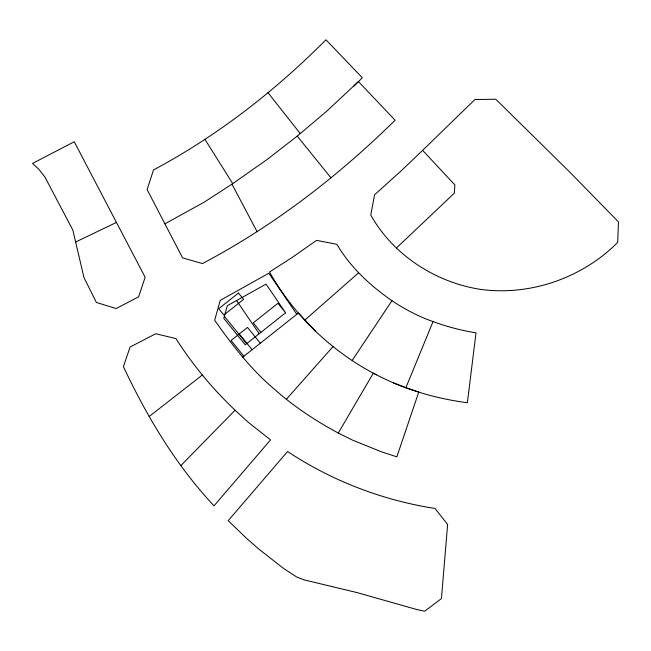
<?xml version="1.0" encoding="UTF-8"?>
<svg xmlns="http://www.w3.org/2000/svg" width="651" height="651" viewBox="0 0 651 651"><rect width="100%" height="100%" fill="white"/><g stroke="black" fill="none" stroke-linecap="round" stroke-linejoin="round"><path stroke-width="0.98" d="M393.407 382.926L405.89 387.679L433.053 321.561C446.952 326.721 461.372 330.48 476.019 332.832L467.369 402.749C434.632 398.412 402.424 388.867 373.324 373.129L338.292 433.053C315.475 420.725 293.658 406.419 274.307 389.095C250.879 369.394 232.269 345.095 214.667 320.235L220.25 300.363L268.806 273.241L296.807 314.295M352.191 360.418L391.967 300.705C370.289 285.675 350.344 267.268 336.917 244.328L316.557 240.365L292.153 257.454L269.538 272.012C294.114 315.751 331.888 351.703 376.359 374.83M286.367 399.291L333.052 346.568M180.872 465.555L235.101 410.228L248.202 422.247L270.547 439.889L214.024 505.843C175.933 465.164 147.02 416.86 123.413 366.611L130.086 347.024L155.768 333.735L175.925 338.577C192.606 364.772 212.568 388.859 235.101 410.228M353.916 86.013L362.33 77.77L325.964 39.784C275.031 90.994 217.312 135.888 153.514 169.935L147.126 189.612L182.581 257.869L202.445 263.557C273.534 226.076 337.885 176.462 395.108 120.223L358.449 81.587L326.151 111.728L297.23 136.132L267.301 159.349L231.976 184.168L257.112 231.715M422.637 150.348L400.682 171.303L374.545 194.82L370.777 215.074C393.041 254.891 435.145 282.16 479.95 289.296C529.808 296.286 582.336 278.058 617.709 242.367L618.45 221.893L569.975 172.303L495.826 99.253L474.937 99.53L422.637 150.348L454.878 184.949L454.292 193.209L396.549 247.917M304.709 320.186L358.636 272.793M285.602 312.789L245.256 344.786L223.781 318.388L227.345 305.71L266.039 284.096L285.602 312.789L277.896 303.317L253.223 322.888L260.929 332.36M242.514 357.35L298.418 313.017L315.727 331.497M149.193 416.502L202.38 374.968M164.915 223.846L204.601 201.924L232.749 183.655L204.91 139.314M75.63 242.017L116.439 222.422L145.157 277.245L138.598 296.848L116.155 308.533L96.372 302.463L83.963 277.554L72.839 230.088L44.878 176.95L38.832 169.276L32.55 163.401L74.247 141.763L116.439 222.422M433.053 321.561C418.479 316.565 404.776 309.217 391.967 300.705M405.89 387.679L418.78 392.057L396.841 456.831L381.519 451.827L352.346 440.035L338.292 433.053M260.343 343.207L247.502 327.429L231.048 340.473L243.889 356.252M239.275 333.947L252.116 349.733M224.367 316.305L246.648 343.679M297.23 136.132L330.863 177.699M268.066 92.759L300.233 133.569M236.573 300.559L259.196 333.735M447.628 524.454L441.443 598.586L424.655 611.216L416.64 609.482L356.838 592.532L304.489 579.976L296.775 577.071L283.502 568.396L258.561 548.858L246.648 538.442L228.2 520.686L287.579 451.517C331.961 480.894 382.422 500.277 434.998 508.447L447.628 524.454M238.461 293.04L218.728 308.696L223.863 315.011L243.604 299.354L238.461 293.04"/></g></svg>
